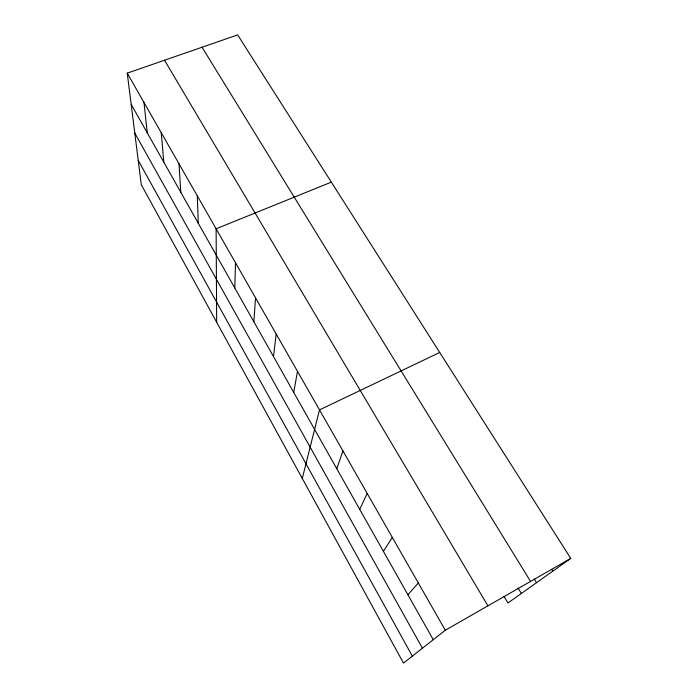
<?xml version="1.0" encoding="UTF-8"?>
<svg xmlns="http://www.w3.org/2000/svg" width="698" height="698" viewBox="0 0 698 698"><rect width="100%" height="100%" fill="white"/><g stroke="black" fill="none" stroke-linecap="round" stroke-linejoin="round"><path stroke-width="1.05" d="M234.79 287.977L235.523 262.806M253.854 321.761L255.538 297.854M273.494 356.565L276.181 334.019M293.727 392.424L297.488 371.345M302.286 478.453L319.501 409.892L439.723 352.473M336.785 468.733L342.936 450.943M359.714 509.357L367.192 493.425M383.403 551.341L392.302 537.416M407.911 594.766L418.329 582.996M570.755 558.409L445.307 630.242L403.488 663.1L141.284 184.7L127.245 73.15L237.652 34.9L570.755 558.409L507.961 602.967L504.078 596.502M331.332 182.134L216.11 228.804L216.685 322.275M551.638 569.332L552.781 571.165M534.275 579.043L536.526 582.699M202.045 47.237L530.559 581.425M518.012 587.969L521.362 593.457M164.519 60.237L487.919 605.847M127.245 73.15L445.307 630.242M131.172 104.351L433.266 639.7M134.784 133.065L422.43 648.215M138.213 160.296L412.352 656.137M144.006 102.51L147.261 132.873M161.247 132.716L163.803 162.18M179.002 163.812L180.799 192.308M197.281 195.824L198.284 223.29"/></g></svg>
